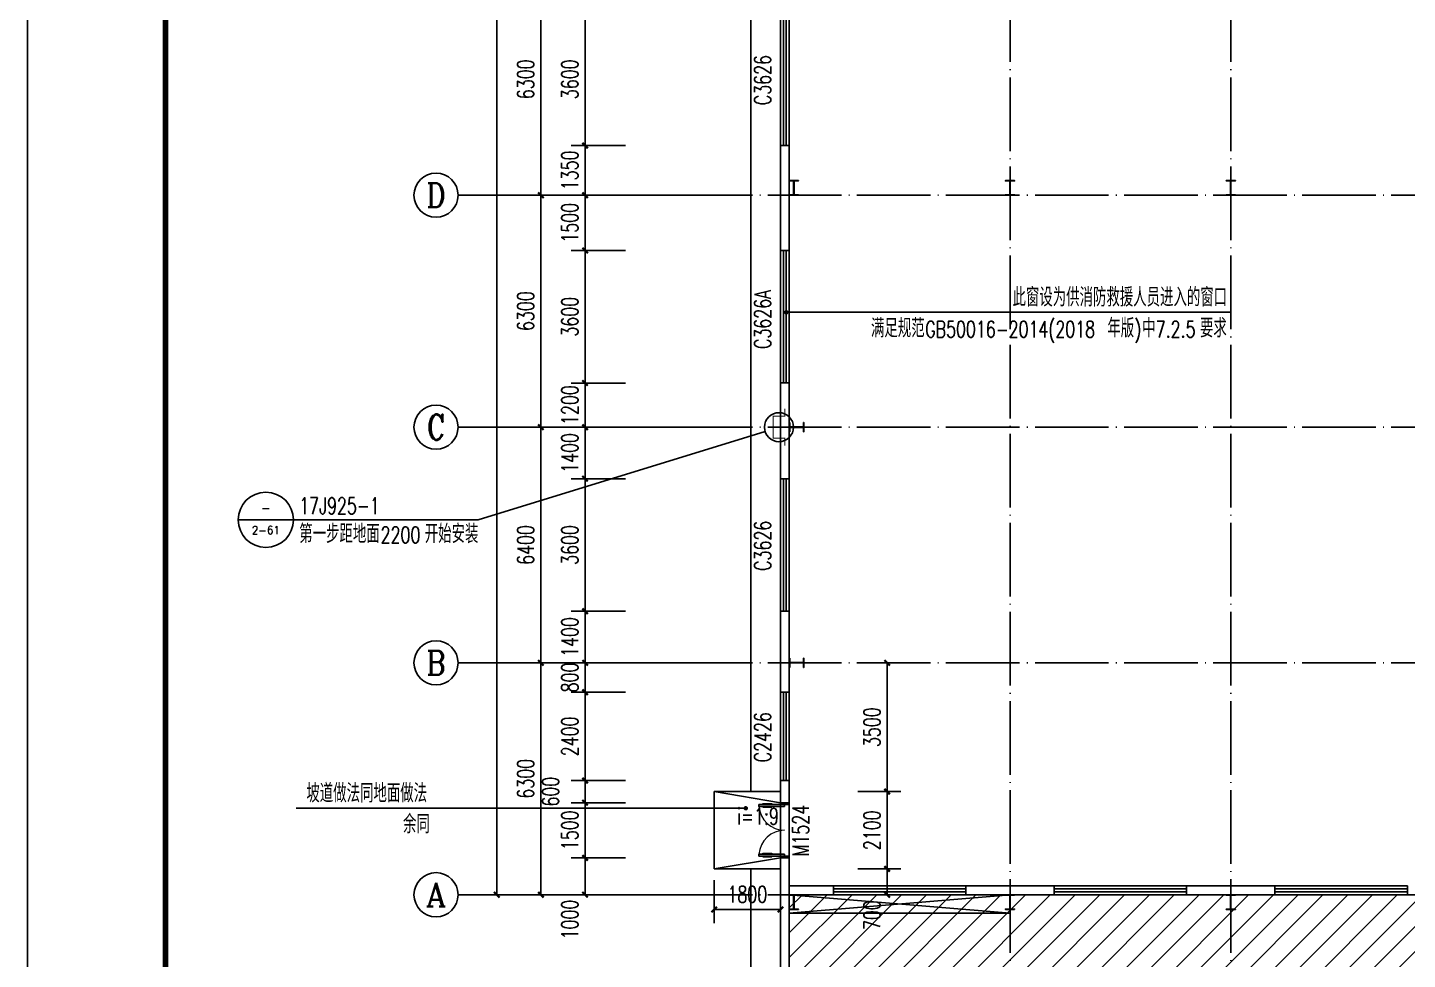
# Model space of a CAD drawing. Extents: x 1900113 to 2270874, y 17288394 to 17931430.
# Drawn here: x 2113224 to 2150724, y 17757619 to 17782929 of the extents above; entities that cross this region are included whole.
import ezdxf
from ezdxf.enums import TextEntityAlignment as Align

# ---------------------------------------------------------------- set-up
doc = ezdxf.new("R2010")
doc.units = 0
doc.header["$LTSCALE"] = 1000
doc.header["$MEASUREMENT"] = 0
doc.linetypes.add('DOTE', pattern=[2.42, 2, -0.2, 0.02, -0.2])
doc.layers.get('Defpoints').update_dxf_attribs({"color": 250})
for name, color, linetype in [('AXIS_TEXT', 7, 'Continuous'), ('AXIS_内部', 151, 'Continuous'), ('AXIS_外部', 171, 'Continuous'), ('COLUMN', 2, 'Continuous'), ('DIM_IDEN', 171, 'Continuous'), ('DIM_LEAD', 145, 'Continuous'), ('DIM_SYMB', 165, 'Continuous'), ('DOTE', 1, 'DOTE'), ('GROUND', 150, 'Continuous'), ('PUB_TEXT', 7, 'Continuous'), ('TK', 4, 'Continuous'), ('WALL-PARAPET', 6, 'Continuous'), ('WINDOW', 140, 'Continuous'), ('WINDOW_TEXT', 7, 'Continuous')]:
    doc.layers.add(name, color=color, linetype=linetype)
doc.styles.add('_TCH_AXIS', font='COMPLEX', dxfattribs={"bigfont": 'GBCBIG'})
doc.styles.add('_TCH_DIM', font='SIMPLEX', dxfattribs={"bigfont": 'GBCBIG'})
doc.styles.add('_TCH_DIM_T3', font='SIMPLEX', dxfattribs={"width": 0.705882, "bigfont": 'GBCBIG'})
doc.styles.add('_TCH_LABEL', font='COMPLEX', dxfattribs={"bigfont": 'GBCBIG'})
doc.styles.add('_TCH_WINDOW', font='SIMPLEX', dxfattribs={"height": 3.5, "bigfont": 'GBCBIG'})
doc.styles.add('COMPLEX', font='COMPLEX')
doc.dimstyles.new('_TCH_ARCH&&150', dxfattribs={"dimtxt": 446.25, "dimasz": 150, "dimexe": 375, "dimexo": 450, "dimgap": 189.375, "dimtad": 1, "dimdec": 0, "dimzin": 0, "dimdsep": 46, "dimtxsty": '_TCH_DIM_T3', "dimblk": 'ARCHTICK', "dimcen": 0.09, "dimclrt": 7, "dimazin": 2, "dimtfac": 1, "dimtdec": 0, "dimtix": 1, "dimtmove": 2, "dimatfit": 3, "dimfxl": 0, "dimtolj": 1, "dimtzin": 0, "dimarcsym": 0})

# ---------------------------------------------------------------- blocks, each defined once
blk = doc.blocks.new('A$C3ACC4A1C')
at = {"layer": 'COLUMN'}
h = blk.add_hatch(color=256, dxfattribs=at)
h.paths.add_polyline_path([(125, 400), (0, 400), (0, 388), (120, 388), (120, 200), (125, 200)])
h.paths.add_polyline_path([(250, 400), (125, 400), (125, 200), (130, 200), (130, 388), (250, 388)])
h.paths.add_polyline_path([(250, 12), (130, 12), (130, 200), (125, 200), (125, 0), (250, 0)])
h.paths.add_polyline_path([(125, 200), (120, 200), (120, 12), (0, 12), (0, 0), (125, 0)])
blk.add_lwpolyline([(0, 0), (0, 12), (120, 12), (120, 388), (0, 388), (0, 400), (250, 400), (250, 388), (130, 388), (130, 12), (250, 12), (250, 0)], close=True, dxfattribs=at)
blk = doc.blocks.new('GeYuanFrame_52371686', base_point=(20.09, 4.53))
at = {"layer": 'TK'}
blk.add_lwpolyline([(20.09, 4.53), (20.09, 598.53), (1071.09, 598.53), (1071.09, 4.53)], close=True, dxfattribs=at)
at = {"layer": 'TK', "const_width": 1}
blk.add_lwpolyline([(45.09, 588.53), (1061.09, 588.53), (1061.09, 14.53), (45.09, 14.53)], close=True, dxfattribs=at)
blk = doc.blocks.new('_ArchTick')
at = {"color": 0, "linetype": 'ByBlock', "const_width": 0.4}
blk.add_lwpolyline([(-0.5, -0.5), (0.5, 0.5)], dxfattribs=at)
blk = doc.blocks.new('*D237')
at = {"layer": 'AXIS_内部', "color": 0, "lineweight": -2}
for p, q in [((2131884, 17759775), (2131884, 17758600)), ((2133684, 17759775), (2133684, 17758600)), ((2131884, 17758975), (2133684, 17758975))]:
    blk.add_line(p, q, dxfattribs=at)
at = {"layer": 'Defpoints', "color": 0}
for p in [(2131884, 17760225), (2133684, 17760225), (2133684, 17758975)]:
    blk.add_point(p, dxfattribs=at)
at = {"layer": 'AXIS_内部', "color": 0, "lineweight": -2, "xscale": 150, "yscale": 150, "zscale": 150, "rotation": 180}
blk.add_blockref('_ArchTick', (2131884, 17758975), dxfattribs=at)
at = {"layer": 'AXIS_内部', "color": 0, "lineweight": -2, "xscale": 150, "yscale": 150, "zscale": 150}
blk.add_blockref('_ArchTick', (2133684, 17758975), dxfattribs=at)
at = {"layer": 'AXIS_内部', "color": 7, "insert": (2132784, 17759388), "char_height": 446.2, "attachment_point": 5, "style": '_TCH_DIM_T3'}
blk.add_mtext('\\A1;1800', dxfattribs=at)
blk = doc.blocks.new('*D336')
at = {"layer": 'AXIS_内部', "color": 0, "lineweight": -2}
for p, q in [((2135784, 17765675), (2136959, 17765675)), ((2136584, 17762175), (2136584, 17765675)), ((2135784, 17762175), (2136959, 17762175))]:
    blk.add_line(p, q, dxfattribs=at)
at = {"layer": 'Defpoints', "color": 0}
for p in [(2135334, 17765675), (2136584, 17765675), (2135334, 17762175)]:
    blk.add_point(p, dxfattribs=at)
at = {"layer": 'AXIS_内部', "color": 0, "lineweight": -2, "xscale": 150, "yscale": 150, "zscale": 150}
for p, rotation in [((2136584, 17765675), 90), ((2136584, 17762175), 270)]:
    blk.add_blockref('_ArchTick', p, dxfattribs=dict(at, rotation=rotation))
at = {"layer": 'AXIS_内部', "color": 7, "insert": (2136171, 17763925), "char_height": 446.2, "attachment_point": 5, "rotation": 90, "style": '_TCH_DIM_T3'}
blk.add_mtext('\\A1;3500', dxfattribs=at)
blk = doc.blocks.new('*D337')
at = {"layer": 'AXIS_内部', "color": 0, "lineweight": -2}
for p, q in [((2135784, 17762175), (2136959, 17762175)), ((2136584, 17760075), (2136584, 17762175)), ((2135784, 17760075), (2136959, 17760075))]:
    blk.add_line(p, q, dxfattribs=at)
at = {"layer": 'Defpoints', "color": 0}
for p in [(2135334, 17762175), (2136584, 17762175), (2135334, 17760075)]:
    blk.add_point(p, dxfattribs=at)
at = {"layer": 'AXIS_内部', "color": 0, "lineweight": -2, "xscale": 150, "yscale": 150, "zscale": 150}
for p, rotation in [((2136584, 17762175), 90), ((2136584, 17760075), 270)]:
    blk.add_blockref('_ArchTick', p, dxfattribs=dict(at, rotation=rotation))
at = {"layer": 'AXIS_内部', "color": 7, "insert": (2136171, 17761125), "char_height": 446.2, "attachment_point": 5, "rotation": 90, "style": '_TCH_DIM_T3'}
blk.add_mtext('\\A1;2100', dxfattribs=at)
blk = doc.blocks.new('*D338')
at = {"layer": 'AXIS_内部', "color": 0, "lineweight": -2}
for p, q in [((2135784, 17760075), (2136959, 17760075)), ((2136584, 17759375), (2136584, 17760075)), ((2135784, 17759375), (2136959, 17759375))]:
    blk.add_line(p, q, dxfattribs=at)
at = {"layer": 'Defpoints', "color": 0}
for p in [(2135334, 17760075), (2136584, 17760075), (2135334, 17759375)]:
    blk.add_point(p, dxfattribs=at)
at = {"layer": 'AXIS_内部', "color": 0, "lineweight": -2, "xscale": 150, "yscale": 150, "zscale": 150}
for p, rotation in [((2136584, 17760075), 90), ((2136584, 17759375), 270)]:
    blk.add_blockref('_ArchTick', p, dxfattribs=dict(at, rotation=rotation))
at = {"layer": 'AXIS_内部', "color": 7, "insert": (2136171, 17758820), "char_height": 446.2, "attachment_point": 5, "rotation": 90, "style": '_TCH_DIM_T3'}
blk.add_mtext('\\A1;700', dxfattribs=at)
blk = doc.blocks.new('*D347')
at = {"layer": 'AXIS_内部', "color": 0, "lineweight": -2}
for p, q in [((2129474, 17760375), (2127999, 17760375)), ((2128374, 17759375), (2128374, 17760375)), ((2129474, 17759375), (2127999, 17759375))]:
    blk.add_line(p, q, dxfattribs=at)
at = {"layer": 'Defpoints', "color": 0}
for p in [(2128374, 17760375), (2129924, 17760375), (2129924, 17759375)]:
    blk.add_point(p, dxfattribs=at)
at = {"layer": 'AXIS_内部', "color": 0, "lineweight": -2, "xscale": 150, "yscale": 150, "zscale": 150}
for p, rotation in [((2128374, 17760375), 90), ((2128374, 17759375), 270)]:
    blk.add_blockref('_ArchTick', p, dxfattribs=dict(at, rotation=rotation))
at = {"layer": 'AXIS_内部', "color": 7, "insert": (2127961, 17758700), "char_height": 446.2, "attachment_point": 5, "rotation": 90, "style": '_TCH_DIM_T3'}
blk.add_mtext('\\A1;1000', dxfattribs=at)
blk = doc.blocks.new('*D348')
at = {"layer": 'AXIS_内部', "color": 0, "lineweight": -2}
for p, q in [((2129474, 17761875), (2127999, 17761875)), ((2128374, 17760375), (2128374, 17761875)), ((2129474, 17760375), (2127999, 17760375))]:
    blk.add_line(p, q, dxfattribs=at)
at = {"layer": 'Defpoints', "color": 0}
for p in [(2128374, 17761875), (2129924, 17761875), (2129924, 17760375)]:
    blk.add_point(p, dxfattribs=at)
at = {"layer": 'AXIS_内部', "color": 0, "lineweight": -2, "xscale": 150, "yscale": 150, "zscale": 150}
for p, rotation in [((2128374, 17761875), 90), ((2128374, 17760375), 270)]:
    blk.add_blockref('_ArchTick', p, dxfattribs=dict(at, rotation=rotation))
at = {"layer": 'AXIS_内部', "color": 7, "insert": (2127961, 17761125), "char_height": 446.2, "attachment_point": 5, "rotation": 90, "style": '_TCH_DIM_T3'}
blk.add_mtext('\\A1;1500', dxfattribs=at)
blk = doc.blocks.new('*D349')
at = {"layer": 'AXIS_内部', "color": 0, "lineweight": -2}
for p, q in [((2129474, 17762475), (2127999, 17762475)), ((2128374, 17761875), (2128374, 17762475)), ((2129474, 17761875), (2127999, 17761875))]:
    blk.add_line(p, q, dxfattribs=at)
at = {"layer": 'Defpoints', "color": 0}
for p in [(2128374, 17762475), (2129924, 17762475), (2129924, 17761875)]:
    blk.add_point(p, dxfattribs=at)
at = {"layer": 'AXIS_内部', "color": 0, "lineweight": -2, "xscale": 150, "yscale": 150, "zscale": 150}
for p, rotation in [((2128374, 17762475), 90), ((2128374, 17761875), 270)]:
    blk.add_blockref('_ArchTick', p, dxfattribs=dict(at, rotation=rotation))
at = {"layer": 'AXIS_内部', "color": 7, "insert": (2127436, 17762175), "char_height": 446.2, "attachment_point": 5, "rotation": 90, "style": '_TCH_DIM_T3'}
blk.add_mtext('\\A1;600', dxfattribs=at)
blk = doc.blocks.new('*D350')
at = {"layer": 'AXIS_内部', "color": 0, "lineweight": -2}
for p, q in [((2129474, 17764875), (2127999, 17764875)), ((2128374, 17762475), (2128374, 17764875)), ((2129474, 17762475), (2127999, 17762475))]:
    blk.add_line(p, q, dxfattribs=at)
at = {"layer": 'Defpoints', "color": 0}
for p in [(2128374, 17764875), (2129924, 17764875), (2129924, 17762475)]:
    blk.add_point(p, dxfattribs=at)
at = {"layer": 'AXIS_内部', "color": 0, "lineweight": -2, "xscale": 150, "yscale": 150, "zscale": 150}
for p, rotation in [((2128374, 17764875), 90), ((2128374, 17762475), 270)]:
    blk.add_blockref('_ArchTick', p, dxfattribs=dict(at, rotation=rotation))
at = {"layer": 'AXIS_内部', "color": 7, "insert": (2127961, 17763675), "char_height": 446.2, "attachment_point": 5, "rotation": 90, "style": '_TCH_DIM_T3'}
blk.add_mtext('\\A1;2400', dxfattribs=at)
blk = doc.blocks.new('*D351')
at = {"layer": 'AXIS_内部', "color": 0, "lineweight": -2}
for p, q in [((2129474, 17765675), (2127999, 17765675)), ((2128374, 17765675), (2128374, 17765825)), ((2128374, 17764875), (2128374, 17765675)), ((2129474, 17764875), (2127999, 17764875)), ((2128374, 17764875), (2128374, 17764725))]:
    blk.add_line(p, q, dxfattribs=at)
at = {"layer": 'Defpoints', "color": 0}
for p in [(2128374, 17765675), (2129924, 17765675), (2129924, 17764875)]:
    blk.add_point(p, dxfattribs=at)
at = {"layer": 'AXIS_内部', "color": 0, "lineweight": -2, "xscale": 150, "yscale": 150, "zscale": 150}
for p, rotation in [((2128374, 17765675), 270), ((2128374, 17764875), 90)]:
    blk.add_blockref('_ArchTick', p, dxfattribs=dict(at, rotation=rotation))
at = {"layer": 'AXIS_内部', "color": 7, "insert": (2127961, 17765275), "char_height": 446.2, "attachment_point": 5, "rotation": 90, "style": '_TCH_DIM_T3'}
blk.add_mtext('\\A1;800', dxfattribs=at)
blk = doc.blocks.new('*D352')
at = {"layer": 'AXIS_内部', "color": 0, "lineweight": -2}
for p, q in [((2128374, 17767075), (2128374, 17767225)), ((2129474, 17767075), (2127999, 17767075)), ((2128374, 17765675), (2128374, 17767075)), ((2129474, 17765675), (2127999, 17765675)), ((2128374, 17765675), (2128374, 17765525))]:
    blk.add_line(p, q, dxfattribs=at)
at = {"layer": 'Defpoints', "color": 0}
for p in [(2128374, 17767075), (2129924, 17767075), (2129924, 17765675)]:
    blk.add_point(p, dxfattribs=at)
at = {"layer": 'AXIS_内部', "color": 0, "lineweight": -2, "xscale": 150, "yscale": 150, "zscale": 150}
for p, rotation in [((2128374, 17767075), 270), ((2128374, 17765675), 90)]:
    blk.add_blockref('_ArchTick', p, dxfattribs=dict(at, rotation=rotation))
at = {"layer": 'AXIS_内部', "color": 7, "insert": (2127961, 17766375), "char_height": 446.2, "attachment_point": 5, "rotation": 90, "style": '_TCH_DIM_T3'}
blk.add_mtext('\\A1;1400', dxfattribs=at)
blk = doc.blocks.new('*D353')
at = {"layer": 'AXIS_内部', "color": 0, "lineweight": -2}
for p, q in [((2129474, 17770675), (2127999, 17770675)), ((2128374, 17767075), (2128374, 17770675)), ((2129474, 17767075), (2127999, 17767075))]:
    blk.add_line(p, q, dxfattribs=at)
at = {"layer": 'Defpoints', "color": 0}
for p in [(2128374, 17770675), (2129924, 17770675), (2129924, 17767075)]:
    blk.add_point(p, dxfattribs=at)
at = {"layer": 'AXIS_内部', "color": 0, "lineweight": -2, "xscale": 150, "yscale": 150, "zscale": 150}
for p, rotation in [((2128374, 17770675), 90), ((2128374, 17767075), 270)]:
    blk.add_blockref('_ArchTick', p, dxfattribs=dict(at, rotation=rotation))
at = {"layer": 'AXIS_内部', "color": 7, "insert": (2127961, 17768875), "char_height": 446.2, "attachment_point": 5, "rotation": 90, "style": '_TCH_DIM_T3'}
blk.add_mtext('\\A1;3600', dxfattribs=at)
blk = doc.blocks.new('*D354')
at = {"layer": 'AXIS_内部', "color": 0, "lineweight": -2}
for p, q in [((2129474, 17772075), (2127999, 17772075)), ((2128374, 17772075), (2128374, 17772225)), ((2128374, 17770675), (2128374, 17772075)), ((2129474, 17770675), (2127999, 17770675)), ((2128374, 17770675), (2128374, 17770525))]:
    blk.add_line(p, q, dxfattribs=at)
at = {"layer": 'Defpoints', "color": 0}
for p in [(2128374, 17772075), (2129924, 17772075), (2129924, 17770675)]:
    blk.add_point(p, dxfattribs=at)
at = {"layer": 'AXIS_内部', "color": 0, "lineweight": -2, "xscale": 150, "yscale": 150, "zscale": 150}
for p, rotation in [((2128374, 17772075), 270), ((2128374, 17770675), 90)]:
    blk.add_blockref('_ArchTick', p, dxfattribs=dict(at, rotation=rotation))
at = {"layer": 'AXIS_内部', "color": 7, "insert": (2127961, 17771375), "char_height": 446.2, "attachment_point": 5, "rotation": 90, "style": '_TCH_DIM_T3'}
blk.add_mtext('\\A1;1400', dxfattribs=at)
blk = doc.blocks.new('*D355')
at = {"layer": 'AXIS_内部', "color": 0, "lineweight": -2}
for p, q in [((2129474, 17773275), (2127999, 17773275)), ((2128374, 17773275), (2128374, 17773425)), ((2128374, 17772075), (2128374, 17773275)), ((2129474, 17772075), (2127999, 17772075)), ((2128374, 17772075), (2128374, 17771925))]:
    blk.add_line(p, q, dxfattribs=at)
at = {"layer": 'Defpoints', "color": 0}
for p in [(2128374, 17773275), (2129924, 17773275), (2129924, 17772075)]:
    blk.add_point(p, dxfattribs=at)
at = {"layer": 'AXIS_内部', "color": 0, "lineweight": -2, "xscale": 150, "yscale": 150, "zscale": 150}
for p, rotation in [((2128374, 17773275), 270), ((2128374, 17772075), 90)]:
    blk.add_blockref('_ArchTick', p, dxfattribs=dict(at, rotation=rotation))
at = {"layer": 'AXIS_内部', "color": 7, "insert": (2127961, 17772675), "char_height": 446.2, "attachment_point": 5, "rotation": 90, "style": '_TCH_DIM_T3'}
blk.add_mtext('\\A1;1200', dxfattribs=at)
blk = doc.blocks.new('*D356')
at = {"layer": 'AXIS_内部', "color": 0, "lineweight": -2}
for p, q in [((2129474, 17776875), (2127999, 17776875)), ((2128374, 17773275), (2128374, 17776875)), ((2129474, 17773275), (2127999, 17773275))]:
    blk.add_line(p, q, dxfattribs=at)
at = {"layer": 'Defpoints', "color": 0}
for p in [(2128374, 17776875), (2129924, 17776875), (2129924, 17773275)]:
    blk.add_point(p, dxfattribs=at)
at = {"layer": 'AXIS_内部', "color": 0, "lineweight": -2, "xscale": 150, "yscale": 150, "zscale": 150}
for p, rotation in [((2128374, 17776875), 90), ((2128374, 17773275), 270)]:
    blk.add_blockref('_ArchTick', p, dxfattribs=dict(at, rotation=rotation))
at = {"layer": 'AXIS_内部', "color": 7, "insert": (2127961, 17775075), "char_height": 446.2, "attachment_point": 5, "rotation": 90, "style": '_TCH_DIM_T3'}
blk.add_mtext('\\A1;3600', dxfattribs=at)
blk = doc.blocks.new('*D357')
at = {"layer": 'AXIS_内部', "color": 0, "lineweight": -2}
for p, q in [((2129474, 17778375), (2127999, 17778375)), ((2128374, 17776875), (2128374, 17778375)), ((2129474, 17776875), (2127999, 17776875))]:
    blk.add_line(p, q, dxfattribs=at)
at = {"layer": 'Defpoints', "color": 0}
for p in [(2128374, 17778375), (2129924, 17778375), (2129924, 17776875)]:
    blk.add_point(p, dxfattribs=at)
at = {"layer": 'AXIS_内部', "color": 0, "lineweight": -2, "xscale": 150, "yscale": 150, "zscale": 150}
for p, rotation in [((2128374, 17778375), 90), ((2128374, 17776875), 270)]:
    blk.add_blockref('_ArchTick', p, dxfattribs=dict(at, rotation=rotation))
at = {"layer": 'AXIS_内部', "color": 7, "insert": (2127961, 17777625), "char_height": 446.2, "attachment_point": 5, "rotation": 90, "style": '_TCH_DIM_T3'}
blk.add_mtext('\\A1;1500', dxfattribs=at)
blk = doc.blocks.new('*D358')
at = {"layer": 'AXIS_内部', "color": 0, "lineweight": -2}
for p, q in [((2128374, 17779725), (2128374, 17779875)), ((2129474, 17779725), (2127999, 17779725)), ((2128374, 17778375), (2128374, 17779725)), ((2129474, 17778375), (2127999, 17778375)), ((2128374, 17778375), (2128374, 17778225))]:
    blk.add_line(p, q, dxfattribs=at)
at = {"layer": 'Defpoints', "color": 0}
for p in [(2128374, 17779725), (2129924, 17779725), (2129924, 17778375)]:
    blk.add_point(p, dxfattribs=at)
at = {"layer": 'AXIS_内部', "color": 0, "lineweight": -2, "xscale": 150, "yscale": 150, "zscale": 150}
for p, rotation in [((2128374, 17779725), 270), ((2128374, 17778375), 90)]:
    blk.add_blockref('_ArchTick', p, dxfattribs=dict(at, rotation=rotation))
at = {"layer": 'AXIS_内部', "color": 7, "insert": (2127961, 17779050), "char_height": 446.2, "attachment_point": 5, "rotation": 90, "style": '_TCH_DIM_T3'}
blk.add_mtext('\\A1;1350', dxfattribs=at)
blk = doc.blocks.new('*D359')
at = {"layer": 'AXIS_内部', "color": 0, "lineweight": -2}
for p, q in [((2129474, 17783325), (2127999, 17783325)), ((2128374, 17779725), (2128374, 17783325)), ((2129474, 17779725), (2127999, 17779725))]:
    blk.add_line(p, q, dxfattribs=at)
at = {"layer": 'Defpoints', "color": 0}
for p in [(2128374, 17783325), (2129924, 17783325), (2129924, 17779725)]:
    blk.add_point(p, dxfattribs=at)
at = {"layer": 'AXIS_内部', "color": 0, "lineweight": -2, "xscale": 150, "yscale": 150, "zscale": 150}
for p, rotation in [((2128374, 17783325), 90), ((2128374, 17779725), 270)]:
    blk.add_blockref('_ArchTick', p, dxfattribs=dict(at, rotation=rotation))
at = {"layer": 'AXIS_内部', "color": 7, "insert": (2127961, 17781525), "char_height": 446.2, "attachment_point": 5, "rotation": 90, "style": '_TCH_DIM_T3'}
blk.add_mtext('\\A1;3600', dxfattribs=at)
blk = doc.blocks.new('*D574')
at = {"layer": 'AXIS_外部', "color": 0, "lineweight": -2}
for p, q in [((2130474, 17765675), (2126799, 17765675)), ((2127174, 17759375), (2127174, 17765675)), ((2130474, 17759375), (2126799, 17759375))]:
    blk.add_line(p, q, dxfattribs=at)
at = {"layer": 'Defpoints', "color": 0}
for p in [(2127174, 17765675), (2130924, 17765675), (2130924, 17759375)]:
    blk.add_point(p, dxfattribs=at)
at = {"layer": 'AXIS_外部', "color": 0, "lineweight": -2, "xscale": 150, "yscale": 150, "zscale": 150}
for p, rotation in [((2127174, 17765675), 90), ((2127174, 17759375), 270)]:
    blk.add_blockref('_ArchTick', p, dxfattribs=dict(at, rotation=rotation))
at = {"layer": 'AXIS_外部', "color": 7, "insert": (2126761, 17762525), "char_height": 446.2, "attachment_point": 5, "rotation": 90, "style": '_TCH_DIM_T3'}
blk.add_mtext('\\A1;6300', dxfattribs=at)
blk = doc.blocks.new('*D575')
at = {"layer": 'AXIS_外部', "color": 0, "lineweight": -2}
for p, q in [((2130474, 17772075), (2126799, 17772075)), ((2127174, 17765675), (2127174, 17772075)), ((2130474, 17765675), (2126799, 17765675))]:
    blk.add_line(p, q, dxfattribs=at)
at = {"layer": 'Defpoints', "color": 0}
for p in [(2127174, 17772075), (2130924, 17772075), (2130924, 17765675)]:
    blk.add_point(p, dxfattribs=at)
at = {"layer": 'AXIS_外部', "color": 0, "lineweight": -2, "xscale": 150, "yscale": 150, "zscale": 150}
for p, rotation in [((2127174, 17772075), 90), ((2127174, 17765675), 270)]:
    blk.add_blockref('_ArchTick', p, dxfattribs=dict(at, rotation=rotation))
at = {"layer": 'AXIS_外部', "color": 7, "insert": (2126761, 17768875), "char_height": 446.2, "attachment_point": 5, "rotation": 90, "style": '_TCH_DIM_T3'}
blk.add_mtext('\\A1;6400', dxfattribs=at)
blk = doc.blocks.new('*D576')
at = {"layer": 'AXIS_外部', "color": 0, "lineweight": -2}
for p, q in [((2130474, 17778375), (2126799, 17778375)), ((2127174, 17772075), (2127174, 17778375)), ((2130474, 17772075), (2126799, 17772075))]:
    blk.add_line(p, q, dxfattribs=at)
at = {"layer": 'Defpoints', "color": 0}
for p in [(2127174, 17778375), (2130924, 17778375), (2130924, 17772075)]:
    blk.add_point(p, dxfattribs=at)
at = {"layer": 'AXIS_外部', "color": 0, "lineweight": -2, "xscale": 150, "yscale": 150, "zscale": 150}
for p, rotation in [((2127174, 17778375), 90), ((2127174, 17772075), 270)]:
    blk.add_blockref('_ArchTick', p, dxfattribs=dict(at, rotation=rotation))
at = {"layer": 'AXIS_外部', "color": 7, "insert": (2126761, 17775225), "char_height": 446.2, "attachment_point": 5, "rotation": 90, "style": '_TCH_DIM_T3'}
blk.add_mtext('\\A1;6300', dxfattribs=at)
blk = doc.blocks.new('*D577')
at = {"layer": 'AXIS_外部', "color": 0, "lineweight": -2}
for p, q in [((2130474, 17784675), (2126799, 17784675)), ((2127174, 17778375), (2127174, 17784675)), ((2130474, 17778375), (2126799, 17778375))]:
    blk.add_line(p, q, dxfattribs=at)
at = {"layer": 'Defpoints', "color": 0}
for p in [(2127174, 17784675), (2130924, 17784675), (2130924, 17778375)]:
    blk.add_point(p, dxfattribs=at)
at = {"layer": 'AXIS_外部', "color": 0, "lineweight": -2, "xscale": 150, "yscale": 150, "zscale": 150}
for p, rotation in [((2127174, 17784675), 90), ((2127174, 17778375), 270)]:
    blk.add_blockref('_ArchTick', p, dxfattribs=dict(at, rotation=rotation))
at = {"layer": 'AXIS_外部', "color": 7, "insert": (2126761, 17781525), "char_height": 446.2, "attachment_point": 5, "rotation": 90, "style": '_TCH_DIM_T3'}
blk.add_mtext('\\A1;6300', dxfattribs=at)
blk = doc.blocks.new('*D584')
at = {"layer": 'AXIS_外部', "color": 0, "lineweight": -2}
for p, q in [((2130474, 17816615), (2125599, 17816615)), ((2125974, 17759375), (2125974, 17816615)), ((2130474, 17759375), (2125599, 17759375))]:
    blk.add_line(p, q, dxfattribs=at)
at = {"layer": 'Defpoints', "color": 0}
for p in [(2125974, 17816615), (2130924, 17816615), (2130924, 17759375)]:
    blk.add_point(p, dxfattribs=at)
at = {"layer": 'AXIS_外部', "color": 0, "lineweight": -2, "xscale": 150, "yscale": 150, "zscale": 150}
for p, rotation in [((2125974, 17816615), 90), ((2125974, 17759375), 270)]:
    blk.add_blockref('_ArchTick', p, dxfattribs=dict(at, rotation=rotation))
at = {"layer": 'AXIS_外部', "color": 7, "insert": (2125561, 17787995), "char_height": 446.2, "attachment_point": 5, "rotation": 90, "style": '_TCH_DIM_T3'}
blk.add_mtext('\\A1;57240', dxfattribs=at)
blk = doc.blocks.new('$WINLIB2D$00000001')
for p, q in [((-0.5, 0.5), (0.5, 0.5)), ((-0.5, 0.5), (-0.5, -0.5)), ((0.5, -0.5), (0.5, 0.5)), ((0.5, 0.167), (-0.5, 0.167)), ((0.5, -0.167), (-0.5, -0.167)), ((-0.5, -0.5), (0.5, -0.5))]:
    blk.add_line(p, q)
blk = doc.blocks.new('_AXISO')
blk.add_circle((0, 0), 0.5)
at = {"layer": 'AXIS_TEXT', "style": 'COMPLEX', "width": 1.041667}
blk.add_attdef('A', text='', height=0.56, dxfattribs=at).set_placement((-0.25, -0.28), (0.25, -0.28), align=Align.FIT)
blk = doc.blocks.new('$DorLib2D$00000011')
at = {"lineweight": 13}
for p, q in [((-0.483, 0.396), (-0.483, 0.235)), ((-0.417, 0.396), (-0.417, 0.235)), ((0.417, 0.396), (0.417, 0.235)), ((0.483, 0.396), (0.483, 0.235))]:
    blk.add_line(p, q, dxfattribs=at)
for p, q in [((-0.483, 0.396), (-0.467, 0.396)), ((-0.467, 0.471), (-0.467, -0.062)), ((-0.467, 0.471), (-0.433, 0.471)), ((-0.433, 0.471), (-0.433, 0.004)), ((-0.417, 0.396), (-0.433, 0.396)), ((0.417, 0.396), (0.433, 0.396)), ((0.433, 0.471), (0.433, 0.004)), ((0.467, 0.471), (0.433, 0.471)), ((0.467, 0.471), (0.467, -0.062)), ((0.483, 0.396), (0.467, 0.396)), ((-0.5, 0.004), (-0.433, 0.004)), ((-0.5, 0.004), (-0.5, -0.062)), ((-0.483, 0.235), (-0.467, 0.235)), ((-0.417, 0.235), (-0.433, 0.235)), ((0.417, 0.235), (0.433, 0.235)), ((0.5, 0.004), (0.433, 0.004)), ((0.483, 0.235), (0.467, 0.235)), ((0.5, 0.004), (0.5, -0.062)), ((-0.5, -0.062), (-0.467, -0.062)), ((0.5, -0.062), (0.467, -0.062))]:
    blk.add_line(p, q)
for centre, start, end in [((-0.467, 0.004), 0, 85.904), ((0.467, 0.004), 94.096, 180)]:
    blk.add_arc(centre, 0.467, start, end, dxfattribs=at)

msp = doc.modelspace()

# ---------------------------------------------------------------- hatches: boundary and pattern name
h = msp.add_hatch()
h.set_pattern_fill('ANSI31', color=250, scale=300, style=0)
h.set_pattern_definition([(45, (53131.6, -1127427.83), (-336.759605, 336.759605), [])])
h.paths.add_polyline_path([(2241923.5, 17759375.4), (2133923.5, 17759375.4), (2133923.5, 17755375.4), (2187810, 17755375.4), (2187886.5, 17755585.4), (2187960.5, 17755165.4), (2188035, 17755375.4), (2241923.5, 17755375.4)])
h.paths.add_polyline_path([(2186716.3, 17756953.4), (2187472.4, 17756953.4), (2187472.4, 17758200.8), (2186716.3, 17758200.8)], flags=24)
h.paths.add_polyline_path([(2185343, 17756929.6), (2187144.5, 17756929.6), (2187144.5, 17758251.1), (2185343, 17758251.1)], flags=24)
h.paths.add_polyline_path([(2184334.6, 17756953.4), (2185771.2, 17756953.4), (2185771.2, 17758200.8), (2184334.6, 17758200.8)], flags=24)
h.paths.add_polyline_path([(2182956.5, 17756913.5), (2184767.5, 17756913.5), (2184767.5, 17758263.5), (2182956.5, 17758263.5)], flags=24)

# ---------------------------------------------------------------- linework, layer by layer
at = {"color": 250}
for p, q in [((2133923.5, 17758875.4), (2139923.5, 17759375.4)), ((2133923.5, 17759375.4), (2139923.5, 17758875.4))]:
    msp.add_line(p, q, dxfattribs=at)
at = {"const_width": 30}
msp.add_lwpolyline([(2133803.5, 17771575.4), (2133803.5, 17771775.4), (2133483.5, 17771775.4), (2133483.5, 17772375.4), (2133803.5, 17772375.4), (2133803.5, 17772575.4)], dxfattribs=at)
at = {"color": 250}
msp.add_lwpolyline([(2133923.5, 17759375.4), (2139923.5, 17759375.4), (2139923.5, 17758875.4), (2133923.5, 17758875.4)], close=True, dxfattribs=at)
at = {"layer": 'AXIS_外部'}
for p, q in [((2130923.5, 17778375.4), (2124923.5, 17778375.4)), ((2130923.5, 17772075.4), (2124923.5, 17772075.4)), ((2130923.5, 17765675.4), (2124923.5, 17765675.4)), ((2130923.5, 17759375.4), (2124923.5, 17759375.4))]:
    msp.add_line(p, q, dxfattribs=at)
at = {"layer": 'DIM_IDEN'}
for p, q in [((2133268.2, 17771959.5), (2125473.5, 17769558.4)), ((2120448.6, 17769558.4), (2118948.6, 17769558.4)), ((2125473.5, 17769558.4), (2120448.6, 17769558.4))]:
    msp.add_line(p, q, dxfattribs=at)
for centre, radius in [((2133644.5, 17772075.4), 393.8), ((2119698.6, 17769558.4), 750)]:
    msp.add_circle(centre, radius, dxfattribs=at)
at = {"layer": 'DIM_LEAD'}
for p, q in [((2133843.5, 17775195.4), (2137117, 17775195.4)), ((2137117, 17775195.4), (2145923.5, 17775195.4)), ((2132741.9, 17761724), (2120525.2, 17761724)), ((2120525.2, 17761724), (2124224.4, 17761724))]:
    msp.add_line(p, q, dxfattribs=at)
at = {"layer": 'DIM_LEAD', "const_width": 60}
for points in [[(2133813.5, 17775195.4, 1), (2133873.5, 17775195.4, 1)], [(2132771.9, 17761724, 1), (2132711.9, 17761724, 1)]]:
    msp.add_lwpolyline(points, format="xyb", close=True, dxfattribs=at)
at = {"layer": 'DIM_SYMB'}
msp.add_lwpolyline([(2133822.4, 17761123, 0, 0, 0), (2132809.6, 17761123, 120, 0, 0), (2132359.6, 17761123, 0, 0, 0)], format="xyseb", dxfattribs=at)
at = {"layer": 'DOTE'}
for p, q in [((2133923.5, 17755375.4), (2133923.5, 17819375.4)), ((2139923.5, 17755375.4), (2139923.5, 17819375.4)), ((2145923.5, 17755375.4), (2145923.5, 17819375.4)), ((2130923.5, 17778375.4), (2244923.5, 17778375.4)), ((2130923.5, 17772075.4), (2244923.5, 17772075.4)), ((2130923.5, 17765675.4), (2244923.5, 17765675.4)), ((2130923.5, 17759375.4), (2244923.5, 17759375.4))]:
    msp.add_line(p, q, dxfattribs=at)
at = {"layer": 'GROUND'}
for p, q in [((2132883.5, 17785325.4), (2132883.5, 17762175.4)), ((2133683.5, 17785325.4), (2133683.5, 17762175.4)), ((2131883.5, 17762175.4), (2131883.5, 17760075.4)), ((2131883.5, 17762175.4), (2133683.5, 17762175.4)), ((2133683.5, 17761875.4), (2131883.5, 17762175.4)), ((2133683.5, 17762175.4), (2133683.5, 17760075.4)), ((2133683.5, 17760375.4), (2131883.5, 17760075.4)), ((2131883.5, 17760075.4), (2133683.5, 17760075.4)), ((2132883.5, 17760075.4), (2132883.5, 17755375.4)), ((2133683.5, 17760075.4), (2133683.5, 17755375.4))]:
    msp.add_line(p, q, dxfattribs=at)
at = {"layer": 'WALL-PARAPET'}
for p, q in [((2133923.5, 17779725.4), (2133683.5, 17779725.4)), ((2133683.5, 17779725.4), (2133683.5, 17776875.4)), ((2133923.5, 17776875.4), (2133923.5, 17779725.4)), ((2133683.5, 17776875.4), (2133923.5, 17776875.4)), ((2133923.5, 17773275.4), (2133683.5, 17773275.4)), ((2133683.5, 17773275.4), (2133683.5, 17770675.4)), ((2133923.5, 17770675.4), (2133923.5, 17773275.4)), ((2133683.5, 17770675.4), (2133923.5, 17770675.4)), ((2133923.5, 17767075.4), (2133683.5, 17767075.4)), ((2133683.5, 17767075.4), (2133683.5, 17764875.4)), ((2133923.5, 17764875.4), (2133923.5, 17767075.4)), ((2133683.5, 17764875.4), (2133923.5, 17764875.4)), ((2133923.5, 17762475.4), (2133683.5, 17762475.4)), ((2133683.5, 17762475.4), (2133683.5, 17761875.4)), ((2133923.5, 17761875.4), (2133923.5, 17762475.4)), ((2133683.5, 17761875.4), (2133923.5, 17761875.4)), ((2133923.5, 17760375.4), (2133683.5, 17760375.4)), ((2133683.5, 17760375.4), (2133683.5, 17759495.4)), ((2133923.5, 17759615.4), (2133923.5, 17760375.4)), ((2133683.5, 17755375.4), (2133683.5, 17759495.4)), ((2135123.5, 17759615.4), (2133923.5, 17759615.4)), ((2133923.5, 17759375.4), (2135123.5, 17759375.4)), ((2133923.5, 17755375.4), (2133923.5, 17759375.4)), ((2135123.5, 17759375.4), (2135123.5, 17759615.4)), ((2141123.5, 17759615.4), (2138723.5, 17759615.4)), ((2138723.5, 17759615.4), (2138723.5, 17759375.4)), ((2138723.5, 17759375.4), (2141123.5, 17759375.4)), ((2141123.5, 17759375.4), (2141123.5, 17759615.4)), ((2147123.5, 17759615.4), (2144723.5, 17759615.4)), ((2144723.5, 17759615.4), (2144723.5, 17759375.4)), ((2144723.5, 17759375.4), (2147123.5, 17759375.4)), ((2147123.5, 17759375.4), (2147123.5, 17759615.4))]:
    msp.add_line(p, q, dxfattribs=at)
at = {"layer": 'WINDOW'}
msp.add_line((2133683.5, 17760375.4), (2133683.5, 17761875.4), dxfattribs=at)

# ---------------------------------------------------------------- block references
at = {"xscale": 150, "yscale": 150, "zscale": 150}
msp.add_blockref('GeYuanFrame_52371686', (2113223.5, 17742352.4), dxfattribs=at)
at = {"layer": 'AXIS_外部'}
ref = msp.add_blockref('_AXISO', (2124323.5, 17778375.4), dxfattribs=dict(at, xscale=1200, yscale=1200, zscale=1200))
ref.add_attrib('A', 'D', dxfattribs={"layer": 'AXIS_TEXT', "height": 652.9, "style": '_TCH_AXIS'}).set_placement((2124059.2, 17778049), (2124587.8, 17778049), align=Align.FIT)
ref = msp.add_blockref('_AXISO', (2124323.5, 17772075.4), dxfattribs=dict(at, xscale=1200, yscale=1200, zscale=1200))
ref.add_attrib('A', 'C', dxfattribs={"layer": 'AXIS_TEXT', "height": 683.5, "style": '_TCH_AXIS'}).set_placement((2124079.4, 17771733.6), (2124567.6, 17771733.6), align=Align.FIT)
ref = msp.add_blockref('_AXISO', (2124323.5, 17765675.4), dxfattribs=dict(at, xscale=1200, yscale=1200, zscale=1200))
ref.add_attrib('A', 'B', dxfattribs={"layer": 'AXIS_TEXT', "height": 652.9, "style": '_TCH_AXIS'}).set_placement((2124059.2, 17765349), (2124587.8, 17765349), align=Align.FIT)
ref = msp.add_blockref('_AXISO', (2124323.5, 17759375.4), dxfattribs=dict(at, xscale=1200, yscale=1200, zscale=1200))
ref.add_attrib('A', 'A', dxfattribs={"layer": 'AXIS_TEXT', "height": 637.8, "style": '_TCH_AXIS'}).set_placement((2124050.2, 17759056.5), (2124596.8, 17759056.5), align=Align.FIT)
at = {"layer": 'COLUMN', "xscale": -1}
for p in [(2134173.5, 17778375.4), (2140048.5, 17778375.4), (2146048.5, 17778375.4), (2134173.5, 17758975.4), (2140048.5, 17758975.4), (2146048.5, 17758975.4)]:
    msp.add_blockref('A$C3ACC4A1C', p, dxfattribs=at)
at = {"layer": 'COLUMN', "xscale": -1, "rotation": 270}
for p in [(2133923.5, 17771950.4), (2133923.5, 17765550.4)]:
    msp.add_blockref('A$C3ACC4A1C', p, dxfattribs=at)
at = {"layer": 'WINDOW'}
ref = msp.add_blockref('$WINLIB2D$00000001', (2133803.5, 17781525.4), dxfattribs=dict(at, xscale=3600.000000003725, yscale=-240, zscale=3600.000000003725, rotation=90))
ref.add_attrib('A', 'C3626', (2133424.1, 17780820.4), dxfattribs={"layer": 'WINDOW_TEXT', "height": 446.25, "rotation": 90, "style": '_TCH_WINDOW', "width": 0.705882})
ref = msp.add_blockref('$WINLIB2D$00000001', (2133803.5, 17775075.4), dxfattribs=dict(at, xscale=3600.000000003725, yscale=-240, zscale=3600.000000003725, rotation=90))
ref.add_attrib('A', 'C3626A', (2133424.1, 17774197.9), dxfattribs={"layer": 'WINDOW_TEXT', "height": 446.25, "rotation": 90, "style": '_TCH_WINDOW', "width": 0.705882})
ref = msp.add_blockref('$WINLIB2D$00000001', (2133803.5, 17768875.4), dxfattribs=dict(at, xscale=3600.000000003725, yscale=-240, zscale=3600.000000003725, rotation=90))
ref.add_attrib('A', 'C3626', (2133424.1, 17768170.4), dxfattribs={"layer": 'WINDOW_TEXT', "height": 446.25, "rotation": 90, "style": '_TCH_WINDOW', "width": 0.705882})
ref = msp.add_blockref('$WINLIB2D$00000001', (2133803.5, 17763675.4), dxfattribs=dict(at, xscale=2400, yscale=-240, zscale=2400, rotation=90))
ref.add_attrib('A', 'C2426', (2133424.1, 17762970.4), dxfattribs={"layer": 'WINDOW_TEXT', "height": 446.25, "rotation": 90, "style": '_TCH_WINDOW', "width": 0.705882})
ref = msp.add_blockref('$DorLib2D$00000011', (2133803.5, 17761125.4), dxfattribs=dict(at, xscale=1500, yscale=1500, zscale=1500, rotation=90))
ref.add_attrib('A', 'M1524', (2134459.4, 17760412.9), dxfattribs={"layer": 'WINDOW_TEXT', "height": 446.25, "rotation": 90, "style": '_TCH_WINDOW', "width": 0.705882})
at = {"layer": 'WINDOW', "xscale": -3600.000000003725, "zscale": -3600.000000003725, "rotation": 180}
for p, yscale in [((2136923.5, 17759495.4), -240), ((2142923.5, 17759495.4), 240), ((2148923.5, 17759495.4), 240)]:
    msp.add_blockref('$WINLIB2D$00000001', p, dxfattribs=dict(at, yscale=yscale))

# ---------------------------------------------------------------- texts
at = {"layer": 'PUB_TEXT'}
for s, height, style, p in [('此窗设为供消防救援人员进入的窗口', 506.383, '_TCH_DIM', (2139991, 17775352.9)), ('满足规范', 506.38, '_TCH_DIM', (2136144.3, 17774512.9)), ('年版', 506.38, '_TCH_DIM', (2142568.8, 17774512.9)), ('中', 506.4, '_TCH_DIM', (2143516, 17774512.9)), ('要求', 506.38, '_TCH_DIM', (2145084.6, 17774512.9)), ('第一步距地面', 506.38, '_TCH_LABEL', (2120606.1, 17768926.1)), ('开始安装', 506.38, '_TCH_LABEL', (2124017.8, 17768926.1)), ('坡道做法同地面做法', 506.38, '_TCH_DIM', (2120799.6, 17761881.5)), ('余同', 506.38, '_TCH_DIM', (2123424.6, 17761041.5))]:
    msp.add_text(s, height=height, dxfattribs=dict(at, style=style)).set_placement(p)
at = {"layer": 'PUB_TEXT', "width": 0.705882}
for s, height, style, p in [('GB50016-2014(2018', 446.25, '_TCH_DIM', (2137618.8, 17774512.9)), (')', 446.2, '_TCH_DIM', (2143306, 17774512.9)), ('7.2.5', 446.25, '_TCH_DIM', (2143884.6, 17774512.9)), ('17J925-1', 446.25, '_TCH_LABEL', (2120606.1, 17769715.9)), ('2200', 446.25, '_TCH_LABEL', (2122817.8, 17768926.1))]:
    msp.add_text(s, height=height, dxfattribs=dict(at, style=style)).set_placement(p)
at = {"layer": 'PUB_TEXT', "style": '_TCH_LABEL', "width": 0.777778}
msp.add_text('-', height=391.5, dxfattribs=at).set_placement((2119568.1, 17769697.2), (2119829.1, 17769697.2), align=Align.FIT)
at = {"layer": 'PUB_TEXT', "style": '_TCH_LABEL'}
msp.add_text('2-61', height=214.56, dxfattribs=at).set_placement((2119315.5, 17769171.7), (2120081.8, 17769171.7), align=Align.FIT)
at = {"layer": 'PUB_TEXT', "style": '_TCH_DIM', "width": 0.705882}
msp.add_text('i=1:9', height=446.25, rotation=360, dxfattribs=at).set_placement((2132506, 17761280.5))

# ---------------------------------------------------------------- dimensions: what is measured, and where the dimension line sits
at = {"layer": 'AXIS_内部'}
for p1, p2, distance, picture, middle in [((2129923.5, 17779725.4), (2129923.5, 17783325.4), 1550, '*D359', (2127961, 17781525.4)), ((2129923.5, 17778375.4), (2129923.5, 17779725.4), 1550, '*D358', (2127961, 17779050.4)), ((2129923.5, 17776875.4), (2129923.5, 17778375.4), 1550, '*D357', (2127961, 17777625.4)), ((2129923.5, 17773275.4), (2129923.5, 17776875.4), 1550, '*D356', (2127961, 17775075.4)), ((2129923.5, 17772075.4), (2129923.5, 17773275.4), 1550, '*D355', (2127961, 17772675.4)), ((2129923.5, 17770675.4), (2129923.5, 17772075.4), 1550, '*D354', (2127961, 17771375.4)), ((2129923.5, 17767075.4), (2129923.5, 17770675.4), 1550, '*D353', (2127961, 17768875.4)), ((2129923.5, 17765675.4), (2129923.5, 17767075.4), 1550, '*D352', (2127961, 17766375.4)), ((2129923.5, 17764875.4), (2129923.5, 17765675.4), 1550, '*D351', (2127961, 17765275.4)), ((2135333.5, 17762175.4), (2135333.5, 17765675.4), -1250, '*D336', (2136171, 17763925.4)), ((2129923.5, 17762475.4), (2129923.5, 17764875.4), 1550, '*D350', (2127961, 17763675.4)), ((2135333.5, 17760075.4), (2135333.5, 17762175.4), -1250, '*D337', (2136171, 17761125.4)), ((2129923.5, 17760375.4), (2129923.5, 17761875.4), 1550, '*D348', (2127961, 17761125.4)), ((2131883.5, 17760225.4), (2133683.5, 17760225.4), -1250, '*D237', (2132783.5, 17759387.9))]:
    dim = msp.add_aligned_dim(p1=p1, p2=p2, distance=distance, dimstyle='_TCH_ARCH&&150', dxfattribs=at)
    dim.commit()
    dim.dimension.update_dxf_attribs({"geometry": picture, "text_midpoint": middle})
for base, p1, p2, picture, middle in [((2128373.5, 17762475.4), (2129923.5, 17761875.4), (2129923.5, 17762475.4), '*D349', (2127436, 17762175.4)), ((2128373.5, 17760375.4), (2129923.5, 17759375.4), (2129923.5, 17760375.4), '*D347', (2127961, 17758700.4)), ((2136583.5, 17760075.4), (2135333.5, 17759375.4), (2135333.5, 17760075.4), '*D338', (2136171, 17758820.4))]:
    dim = msp.add_linear_dim(base=base, p1=p1, p2=p2, angle=90, dimstyle='_TCH_ARCH&&150', dxfattribs=at)
    dim.commit()
    dim.dimension.update_dxf_attribs({"geometry": picture, "text_midpoint": middle, "dimtype": 129})
at = {"layer": 'AXIS_外部'}
for p1, p2, distance, picture, middle in [((2130923.5, 17759375.4), (2130923.5, 17816615.4), 4950, '*D584', (2125561, 17787995.4)), ((2130923.5, 17778375.4), (2130923.5, 17784675.4), 3750, '*D577', (2126761, 17781525.4)), ((2130923.5, 17772075.4), (2130923.5, 17778375.4), 3750, '*D576', (2126761, 17775225.4)), ((2130923.5, 17765675.4), (2130923.5, 17772075.4), 3750, '*D575', (2126761, 17768875.4)), ((2130923.5, 17759375.4), (2130923.5, 17765675.4), 3750, '*D574', (2126761, 17762525.4))]:
    dim = msp.add_aligned_dim(p1=p1, p2=p2, distance=distance, dimstyle='_TCH_ARCH&&150', dxfattribs=at)
    dim.commit()
    dim.dimension.update_dxf_attribs({"geometry": picture, "text_midpoint": middle})

doc.saveas('drawing.dxf')
